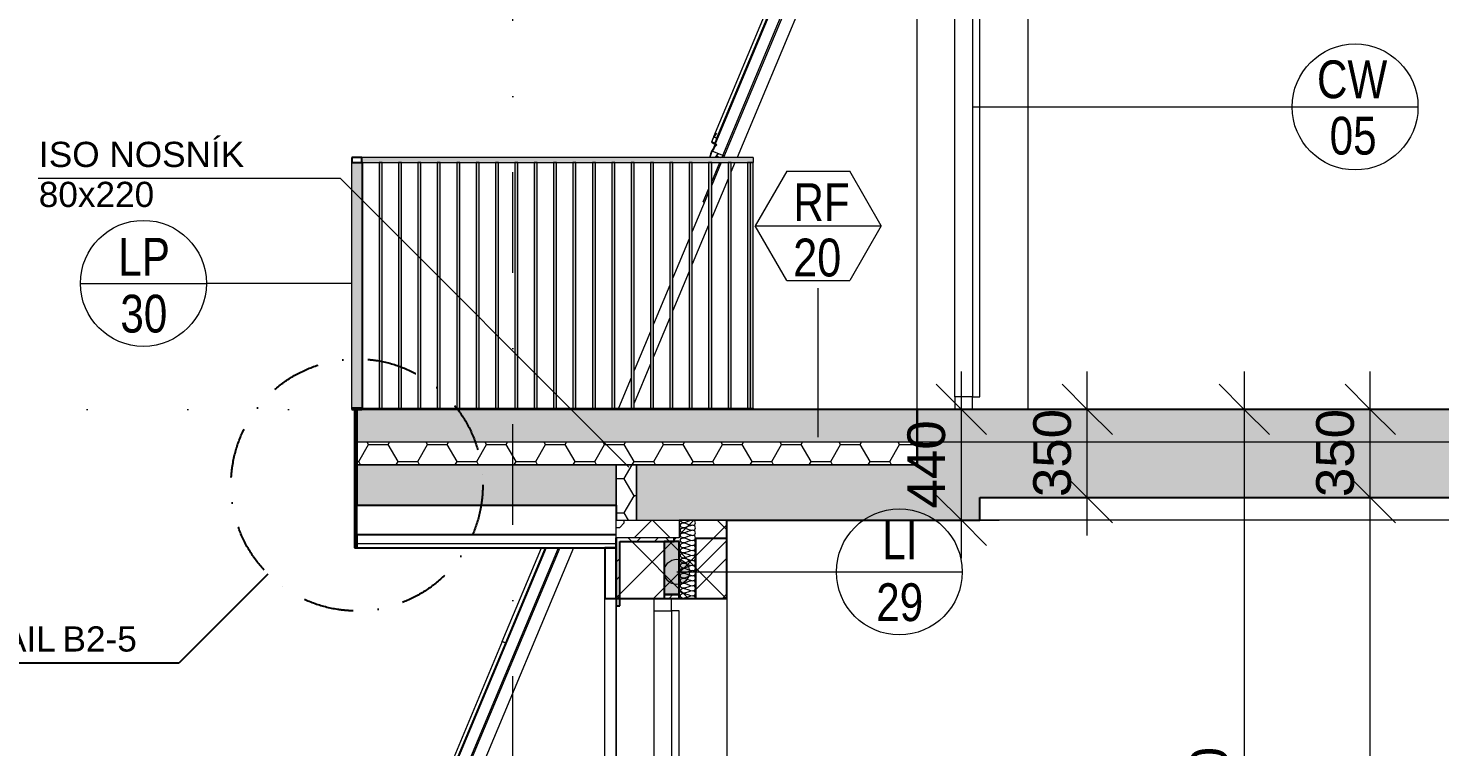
# Model space of a CAD drawing. Header units: millimetres. Extents: x -7743 to 191930, y -8645 to 72638.
# Drawn here: x 40122 to 45729, y 6011 to 8862 of the extents above; entities that cross this region are included whole.
import ezdxf

# ---------------------------------------------------------------- set-up
doc = ezdxf.new("R2010")
doc.units = ezdxf.units.MM
for name, pattern in [('HA_Dash_3mm-S1mm', [300, 200, -100]), ('HA_DashDot_10mm-S3mm', [1000, 400, -300, 0, -300]), ('HA_DashDot_4mm-S1mm', [400, 200, -100, 0, -100]), ('HA_Dot-S4mm', [400, 0, -400])]:
    doc.linetypes.add(name, pattern=pattern)
for name, color, linetype, lineweight in [('A-____-____-DIMS', 9, 'Continuous', 5), ('A-____-____-DIMS-100', 9, 'Continuous', 5), ('A-CLNG-____-MCUT', 9, 'Continuous', 25), ('A-DETL-____-OTLN', 9, 'Continuous', 25), ('A-DETL-____-THIN', 9, 'Continuous', 9), ('A-DETL-GENF-OTLN', 9, 'Continuous', 9), ('A-DOOR-____-MCUT', 9, 'Continuous', 9), ('A-DOOR-____-OTLN', 9, 'Continuous', 9), ('A-FLOR-____-IDEN', 9, 'Continuous', 9), ('A-FLOR-____-MCUT', 9, 'Continuous', 25), ('A-FLOR-____-OTLN', 9, 'Continuous', 9), ('A-FLOR-____-OVHD', 9, 'HA_DashDot_4mm-S1mm', 25), ('A-FLOR-____-PATT', 9, 'Continuous', 25), ('A-FLOR-HRAL-IDEN', 9, 'Continuous', 9), ('A-FLOR-HRAL-MCUT', 9, 'Continuous', 25), ('A-FLOR-HRAL-OTLN', 9, 'Continuous', 9), ('A-FLOR-LEVL-OTLN', 9, 'Continuous', 9), ('A-GENM-____-IDEN', 9, 'Continuous', 9), ('A-GENM-____-MCUT', 9, 'Continuous', 9), ('A-GENM-____-OTLN', 9, 'Continuous', 9), ('A-GLAZ-____-OTLN', 9, 'Continuous', 5), ('A-GLAZ-CWMG-MCUT', 9, 'Continuous', 5), ('A-GLAZ-CWMG-OTLN', 9, 'Continuous', 5), ('A-ROOF-____-OTLN', 9, 'Continuous', 9), ('A-WALL-____-IDEN', 9, 'Continuous', 9), ('A-WALL-____-MCUT', 9, 'Continuous', 25), ('A-WALL-____-OTLN', 9, 'Continuous', 9), ('A-WALL-____-PATT', 9, 'Continuous', 25), ('G-____-____-TEXT', 9, 'Continuous', 5), ('I-WALL-____-OTLN', 9, 'Continuous', 9), ('S-GRID-____-OTLN', 9, 'Continuous', 5)]:
    doc.layers.add(name, color=color, linetype=linetype, lineweight=lineweight)
doc.styles.add('Arial', font='arial.ttf', dxfattribs={"height": 150})
doc.styles.add('Arial Narrow', font='ARIALN.TTF', dxfattribs={"height": 150})
doc.styles.add('Arial_2', font='arial.ttf', dxfattribs={"height": 100})
doc.styles.add('Arial_3', font='arial.ttf', dxfattribs={"width": 0.8, "height": 150})
doc.dimstyles.new('Inner_Dimensions', dxfattribs={"dimscale": 304.8, "dimtxt": 153.03891, "dimasz": 0.656168, "dimexe": 0.492126, "dimexo": 0.0625, "dimgap": 0.065617, "dimtad": 1, "dimdec": 0, "dimzin": 0, "dimdsep": 46, "dimtxsty": 'Arial', "dimblk1": 'OBLIQUE', "dimblk2": 'OBLIQUE', "dimsah": 1, "dimcen": 0.09, "dimdle": 0.492126, "dimazin": 0, "dimtfac": 1, "dimtdec": 4, "dimtix": 1, "dimtmove": 0, "dimatfit": 3, "dimfxl": 0.492126, "dimfxlon": 1, "dimtvp": 1, "dimtolj": 1, "dimtzin": 0, "dimlwd": 9, "dimlwe": 9, "dimarcsym": 2})
pattern_1 = [(0, (809.754, 1865.4), (117.188, 67.658), [78.125, -156.25]), (120, (809.754, 1865.4), (-117.18755, 67.6588), [78.125, -156.25]), (60, (809.754, 1865.4), (0.00045, 135.3168), [0, -156.25, 78.125, 0])]
pattern_2 = [(45, (809.75, 1865.4), (-70.7107, 70.7107), [])]
pattern_3 = [(45, (809.75, 1865.4), (-176.777, 176.777), []), (45, (880.47, 1865.4), (-176.777, 176.777), []), (45, (1021.89, 1865.4), (-106.066, 247.487), [100, -50, 3.353, -46.647])]

# ---------------------------------------------------------------- blocks, each defined once
blk = doc.blocks.new('Railing - 40 x12 mm-V27-ŘEZ 1-1 OBJEKT A')
at = {"layer": 'A-FLOR-HRAL-OTLN'}
blk.add_hatch(color=256, dxfattribs=at).paths.add_polyline_path([(-352, 4205), (-340, 4205), (-340, 5180), (-352, 5180), (-352, 4325.2)])
at = {"layer": 'A-FLOR-HRAL-OTLN', "color": 250}
for p, q in [((-340, 5180), (-352, 5180)), ((-352, 5180), (-352, 4205)), ((-340, 4205), (-340, 5180)), ((-352, 4205), (-340, 4205))]:
    blk.add_line(p, q, dxfattribs=at)
blk = doc.blocks.new('Railing - 40 x12 mm-V29-ŘEZ 1-1 OBJEKT A')
at = {"layer": 'A-FLOR-HRAL-OTLN'}
blk.add_hatch(color=256, dxfattribs=at).paths.add_polyline_path([(-596.7, 7355), (-596.7, 8330), (-600, 8330), (-600, 7355)])
at = {"layer": 'A-FLOR-HRAL-OTLN', "color": 250}
for p, q in [((-596.7, 8330), (-600, 8330)), ((-596.7, 7355), (-596.7, 8330)), ((-600, 7355), (-596.7, 7355))]:
    blk.add_line(p, q, dxfattribs=at)
blk = doc.blocks.new('Railing - 40 x12 mm-V28-ŘEZ 1-1 OBJEKT A')
at = {"layer": 'A-FLOR-HRAL-OTLN'}
blk.add_hatch(color=256, dxfattribs=at).paths.add_polyline_path([(-1850, 4205), (-1810, 4205), (-1810, 5180), (-1850, 5180), (-1850, 4325.2)])
at = {"layer": 'A-FLOR-HRAL-OTLN', "color": 250}
for p, q in [((-1850, 4205), (-1850, 5180)), ((-1810, 5180), (-1810, 4205))]:
    blk.add_line(p, q, dxfattribs=at)
blk = doc.blocks.new('Railing - Railing-1473627-ŘEZ 1-1 OBJEKT A')
at = {"layer": 'A-FLOR-HRAL-OTLN', "lineweight": 5}
h = blk.add_hatch(dxfattribs=at)
h.set_pattern_fill('FP_24', color=256, style=0, pattern_type=2)
h.set_pattern_definition(pattern_2)
h.paths.add_polyline_path([(-600, 8330), (-600, 8350), (-640, 8350), (-640, 8330)])
at = {"layer": 'A-FLOR-HRAL-OTLN'}
for points in [[(954.5, 8330), (954.5, 8350), (-600, 8350), (-600, 8330), (860.5, 8330)], [(954.5, 7350), (954.5, 7355), (-600, 7355), (-600, 7350), (723.7, 7350)]]:
    blk.add_hatch(color=256, dxfattribs=at).paths.add_polyline_path(points)
at = {"layer": 'A-FLOR-HRAL-OTLN', "lineweight": 5}
h = blk.add_hatch(dxfattribs=at)
h.set_pattern_fill('FP_24', color=256, style=0, pattern_type=2)
h.set_pattern_definition(pattern_2)
h.paths.add_polyline_path([(-600, 7350), (-600, 7355), (-640, 7355), (-640, 7350)])
at = {"layer": 'A-FLOR-HRAL-MCUT', "color": 10}
for p, q in [((-600, 8350), (-640, 8350)), ((-640, 8350), (-640, 8330)), ((-640, 8330), (-600, 8330)), ((-600, 8330), (-600, 8350)), ((-600, 7355), (-640, 7355)), ((-640, 7355), (-640, 7350)), ((-640, 7350), (-600, 7350)), ((-600, 7350), (-600, 7355))]:
    blk.add_line(p, q, dxfattribs=at)
at = {"layer": 'A-FLOR-HRAL-OTLN', "color": 250}
for p, q in [((954.5, 8350), (-600, 8350)), ((-600, 8330), (954.5, 8330)), ((954.5, 8350), (954.5, 8330)), ((-600, 7355), (954.5, 7355)), ((954.5, 7355), (954.5, 7350))]:
    blk.add_line(p, q, dxfattribs=at)
for name, p in [('Railing - 40 x12 mm-V28-ŘEZ 1-1 OBJEKT A', (1210, 3150)), ('Railing - 40 x12 mm-V29-ŘEZ 1-1 OBJEKT A', (0, 0)), ('Railing - 40 x12 mm-V27-ŘEZ 1-1 OBJEKT A', (-179.7, 3150)), ('Railing - 40 x12 mm-V27-ŘEZ 1-1 OBJEKT A', (-102.7, 3150)), ('Railing - 40 x12 mm-V27-ŘEZ 1-1 OBJEKT A', (-25.7, 3150)), ('Railing - 40 x12 mm-V27-ŘEZ 1-1 OBJEKT A', (51.3, 3150)), ('Railing - 40 x12 mm-V27-ŘEZ 1-1 OBJEKT A', (128.3, 3150)), ('Railing - 40 x12 mm-V27-ŘEZ 1-1 OBJEKT A', (205.3, 3150)), ('Railing - 40 x12 mm-V27-ŘEZ 1-1 OBJEKT A', (282.3, 3150)), ('Railing - 40 x12 mm-V27-ŘEZ 1-1 OBJEKT A', (359.3, 3150)), ('Railing - 40 x12 mm-V27-ŘEZ 1-1 OBJEKT A', (436.3, 3150)), ('Railing - 40 x12 mm-V27-ŘEZ 1-1 OBJEKT A', (513.3, 3150)), ('Railing - 40 x12 mm-V27-ŘEZ 1-1 OBJEKT A', (590.3, 3150)), ('Railing - 40 x12 mm-V27-ŘEZ 1-1 OBJEKT A', (667.3, 3150)), ('Railing - 40 x12 mm-V27-ŘEZ 1-1 OBJEKT A', (744.3, 3150)), ('Railing - 40 x12 mm-V27-ŘEZ 1-1 OBJEKT A', (821.3, 3150)), ('Railing - 40 x12 mm-V27-ŘEZ 1-1 OBJEKT A', (898.3, 3150)), ('Railing - 40 x12 mm-V27-ŘEZ 1-1 OBJEKT A', (975.3, 3150)), ('Railing - 40 x12 mm-V27-ŘEZ 1-1 OBJEKT A', (1052.3, 3150)), ('Railing - 40 x12 mm-V27-ŘEZ 1-1 OBJEKT A', (1129.3, 3150)), ('Railing - 40 x12 mm-V27-ŘEZ 1-1 OBJEKT A', (1206.3, 3150)), ('Railing - 40 x12 mm-V27-ŘEZ 1-1 OBJEKT A', (1283.3, 3150)), ('Railing - 40 x12 mm-V27-ŘEZ 1-1 OBJEKT A', (1294.5, 3150))]:
    blk.add_blockref(name, p)
blk = doc.blocks.new('Top Rail Type - Top Rail_Internal_-1473658-ŘEZ 1-1 OBJEKT A')
at = {"layer": 'A-FLOR-HRAL-OTLN'}
blk.add_hatch(color=256, dxfattribs=at).paths.add_polyline_path([(954.5, 8330), (954.5, 8350), (-600, 8350), (-600, 8330), (860.5, 8330)])
at = {"layer": 'A-FLOR-HRAL-OTLN', "color": 250}
for p, q in [((-600, 8350), (-640, 8350)), ((-640, 8350), (-640, 8330)), ((-640, 8330), (-600, 8330)), ((-600, 8330), (-600, 8350)), ((954.5, 8350), (-600, 8350)), ((-600, 8330), (954.5, 8330)), ((954.5, 8350), (954.5, 8330))]:
    blk.add_line(p, q, dxfattribs=at)
blk = doc.blocks.new('ABMV_CW_Single_Swing_Generic - Ex_Glass_SKLOPNE-1774745-ŘEZ 1-1 OBJEKT A')
at = {"layer": 'A-DOOR-____-MCUT', "color": 250}
for p, q in [((1855, 9700), (1825, 9700)), ((1825, 9700), (1825, 7400)), ((1855, 7400), (1855, 9700)), ((1825, 7400), (1855, 7400))]:
    blk.add_line(p, q, dxfattribs=at)
blk = doc.blocks.new('Obdélníková příčel - 50x70mm EXT-1774743-ŘEZ 1-1 OBJEKT A')
at = {"layer": 'A-GLAZ-CWMG-MCUT', "color": 50}
for p, q in [((1755, 7400), (1755, 7350)), ((1825, 7400), (1755, 7400)), ((1755, 7350), (1825, 7350)), ((1825, 7350), (1825, 7400))]:
    blk.add_line(p, q, dxfattribs=at)
blk = doc.blocks.new('Obdélníková příčel - 50x70mm EXT-1499737-ŘEZ 1-1 OBJEKT A')
at = {"layer": 'A-GLAZ-CWMG-OTLN', "color": 50}
blk.add_line((1755, 7400), (1755, 9700), dxfattribs=at)
blk = doc.blocks.new('Obdélníková příčel - 50x70mm EXT-1499822-ŘEZ 1-1 OBJEKT A')
at = {"layer": 'A-GLAZ-CWMG-MCUT', "color": 50}
for p, q in [((630, 6600), (560, 6600)), ((560, 6600), (560, 6550)), ((630, 6550), (630, 6600)), ((560, 6550), (630, 6550))]:
    blk.add_line(p, q, dxfattribs=at)
blk = doc.blocks.new('Obdélníková příčel - 50x70mm EXT-1499828-ŘEZ 1-1 OBJEKT A')
at = {"layer": 'A-GLAZ-CWMG-OTLN', "color": 50}
blk.add_line((560, 6550), (560, 4250), dxfattribs=at)
blk = doc.blocks.new('ABMV_CW_Single_Swing_Generic - Ex_Glass_SKLOPNE-1550612-ŘEZ 1-1 OBJEKT A')
at = {"layer": 'A-DOOR-____-MCUT', "color": 250}
for p, q in [((660, 6550), (630, 6550)), ((630, 6550), (630, 4250)), ((660, 4250), (660, 6550)), ((630, 4250), (660, 4250))]:
    blk.add_line(p, q, dxfattribs=at)
blk = doc.blocks.new('Roof-Windows_VELUX_GLL_1061 - PK08-1836828-ŘEZ 1-1 OBJEKT A')
at = {"layer": 'A-GLAZ-____-OTLN', "color": 50}
for p, q in [((833.3, 8357.3), (1412.4, 9738.9)), ((1417, 9737), (1412.4, 9738.9)), ((1254.4, 9583.4), (1293.3, 9676.3)), ((1316.7, 9666.5), (1293.3, 9676.3)), ((1307.3, 9608.8), (1334.7, 9674.2)), ((1322.2, 9679.5), (1316.7, 9666.5)), ((1334.7, 9674.2), (1322.2, 9679.5)), ((1373.7, 9646.7), (1330.7, 9664.7)), ((1307, 9604.4), (791.7, 8374.8)), ((1273.9, 9575.2), (1280.7, 9591.4)), ((1280.7, 9591.4), (1288.7, 9588.1)), ((1288.7, 9588.1), (1298.9, 9612.3)), ((1297.3, 9608.5), (1306, 9604.8)), ((1298.9, 9612.3), (1307.3, 9608.8)), ((1306, 9604.8), (1307, 9604.4)), ((1045, 9024.5), (1281.2, 9588)), ((1293.6, 9582.8), (1057.5, 9019.3)), ((1296.3, 9581.6), (1060.2, 9018.2)), ((1273.9, 9575.2), (1254.4, 9583.4)), ((1281.2, 9588), (1293.6, 9582.8)), ((1293.6, 9582.8), (1296.3, 9581.6)), ((1045, 9024.5), (796.3, 8431.1)), ((1057.5, 9019.3), (808.8, 8425.9)), ((1060.2, 9018.2), (811.5, 8424.7)), ((1045, 9024.5), (1057.5, 9019.3)), ((1057.5, 9019.3), (1045, 9024.5)), ((1057.5, 9019.3), (1060.2, 9018.2)), ((1060.2, 9018.2), (1057.5, 9019.3)), ((795.8, 8427.2), (788.9, 8410.9)), ((788.9, 8410.9), (806.1, 8399.8)), ((790.2, 8411.3), (796.7, 8426.8)), ((809.2, 8399.1), (790.2, 8411.3)), ((808.8, 8425.9), (796.3, 8431.1)), ((808.8, 8446), (800.1, 8434.6)), ((800.9, 8434), (807.3, 8442.3)), ((812.3, 8424.1), (801.5, 8428.6)), ((808.9, 8424.1), (802.1, 8407.7)), ((807.3, 8442.3), (808.8, 8446)), ((811.5, 8424.7), (808.8, 8425.9)), ((811.8, 8422.9), (808.9, 8424.1)), ((833.3, 8357.3), (791.7, 8374.8)), ((802.1, 8407.7), (804.7, 8406)), ((804.9, 8350), (815, 8365)), ((815.2, 8365), (806.3, 8351.8)), ((808, 8350.6), (810.8, 8354.9)), ((810.8, 8354.9), (822.4, 8350)), ((830.3, 8350), (833.3, 8357.3)), ((833.3, 8357.3), (838, 8355.4)), ((838, 8355.4), (833.3, 8357.3)), ((788, 8350), (782.7, 8352.2)), ((789.3, 8252.2), (821.9, 8330)), ((756, 8172.9), (777.3, 8223.5)), ((756, 8172.9), (760.6, 8171))]:
    blk.add_line(p, q, dxfattribs=at)
for centre, radius, start, end in [((829.2, 8412.5), 36.5, 142.827, 156.2686), ((829.2, 8412.5), 35.5, 142.827, 156.2547), ((880, 8331.4), 100.7, 137.1957, 169.329), ((878.9, 8328.7), 99, 155.1779, 166.2731), ((878.9, 8328.7), 99, 144.1141, 155.1779), ((879.1, 8328.5), 99.3, 134.754, 144.0955), ((809.4, 8349.7), 3.7, 146.1578, 175.0446), ((809.4, 8349.7), 1.7, 146.1578, 175.0446)]:
    blk.add_arc(centre, radius, start, end, dxfattribs=at)
blk = doc.blocks.new('Roof-Windows_VELUX_GLL_1061 - PK06-1841920-ŘEZ 1-1 OBJEKT A')
at = {"layer": 'A-GLAZ-____-OTLN', "color": 50}
for p, q in [((131.7, 6800), (-253.5, 5881)), ((-211.8, 5863.5), (180.7, 6800)), ((-42.6, 6429.3), (112.7, 6800)), ((127.4, 6800), (-30.2, 6424)), ((130.5, 6800), (-27.5, 6422.9)), ((-42.6, 6429.3), (-248.8, 5937.3)), ((-30.2, 6424), (-236.4, 5932)), ((-27.5, 6422.9), (-233.7, 5930.9)), ((-42.6, 6429.3), (-30.2, 6424)), ((-30.2, 6424), (-42.6, 6429.3)), ((-30.2, 6424), (-27.5, 6422.9)), ((-27.5, 6422.9), (-30.2, 6424)), ((-236.3, 5952.2), (-245, 5940.8)), ((-244.2, 5940.1), (-237.9, 5948.5)), ((-237.9, 5948.5), (-236.3, 5952.2)), ((-249.4, 5933.4), (-256.2, 5917.1)), ((-256.2, 5917.1), (-239.1, 5906)), ((-255, 5917.4), (-248.4, 5933)), ((-236, 5905.2), (-255, 5917.4)), ((-236.4, 5932), (-248.8, 5937.3)), ((-233.4, 5930.5), (-243.7, 5934.8)), ((-236.2, 5930.2), (-243.1, 5913.9)), ((-243.1, 5913.9), (-240.4, 5912.2)), ((-233.7, 5930.9), (-236.4, 5932)), ((-233.4, 5929.1), (-236.2, 5930.2)), ((-289.1, 5679.1), (-211.8, 5863.5)), ((-221.2, 5841.1), (-262.5, 5858.4)), ((-259.3, 5851.3), (-258, 5854.4)), ((-258, 5854.4), (-222, 5839.3)), ((-211.8, 5863.5), (-253.5, 5881)), ((-244, 5850.7), (-230.1, 5871.2)), ((-230, 5871.1), (-238.8, 5857.9)), ((-237.2, 5852.5), (-226, 5847.8)), ((-237.1, 5856.8), (-234.3, 5861)), ((-224.9, 5849.5), (-236.4, 5854.3)), ((-234.3, 5861), (-216.1, 5853.4)), ((-225.2, 5847.5), (-219.5, 5845.1)), ((-218.8, 5846.9), (-224.3, 5849.2)), ((-211.8, 5863.5), (-207.2, 5861.6)), ((-207.2, 5861.6), (-211.8, 5863.5)), ((-289.1, 5679.1), (-284.5, 5677.1))]:
    blk.add_line(p, q, dxfattribs=at)
for centre, radius, start, end in [((-165.2, 5837.6), 100.7, 137.1957, 171.3271), ((-166.3, 5834.9), 99, 144.1141, 155.1779), ((-215.9, 5918.7), 36.5, 142.827, 156.2686), ((-215.9, 5918.7), 35.5, 142.827, 156.2547), ((-166, 5834.7), 99.3, 134.754, 144.0955), ((-261.9, 5852.4), 2.83, 171.3271, 337.2616), ((-166.3, 5834.9), 99, 155.1779, 166.2731), ((-235.7, 5855.9), 3.7, 146.1578, 247.2616), ((-235.7, 5855.9), 1.7, 146.1578, 247.2616)]:
    blk.add_arc(centre, radius, start, end, dxfattribs=at)
blk = doc.blocks.new('TB_Porotherm KPVarioUNI_3000mm - TB_Porotherm KPVarioUNI_3000mm-2008209-ŘEZ 1-1 OBJEKT A')
at = {"layer": 'A-GENM-____-MCUT', "lineweight": 5}
h = blk.add_hatch(dxfattribs=at)
h.set_pattern_fill('FP_25', color=256, style=0, pattern_type=2)
h.set_pattern_definition(pattern_3)
h.paths.add_polyline_path([(725, 6600), (850, 6600), (850, 6838), (725, 6838), (725, 6825.3)])
h = blk.add_hatch(dxfattribs=at)
h.set_pattern_fill('FP_25', color=256, style=0, pattern_type=2)
h.set_pattern_definition(pattern_3)
h.paths.add_polyline_path([(600, 6600), (660, 6600), (660, 6615), (600, 6615)])
at = {"layer": 'A-GENM-____-OTLN', "lineweight": 5}
h = blk.add_hatch(dxfattribs=at)
h.set_pattern_fill('FP_25', color=256, style=0, pattern_type=2)
h.set_pattern_definition(pattern_3)
h.paths.add_polyline_path([(425, 6570), (425, 6825), (640, 6825.3), (640, 6840), (410, 6840), (410, 6570)])
at = {"layer": 'A-GENM-____-OTLN', "linetype": 'HA_Dash_3mm-S1mm'}
blk.add_hatch(color=256, dxfattribs=at).paths.add_polyline_path([(660, 6615), (660, 6825), (600, 6825), (600, 6615)])
at = {"layer": 'A-GENM-____-MCUT', "color": 10, "lineweight": 25}
for p, q in [((410, 6840), (410, 6570)), ((425, 6570), (425, 6825)), ((425, 6825), (640, 6825)), ((660, 6825), (600, 6825)), ((600, 6825), (600, 6615)), ((640, 6825), (640, 6840)), ((660, 6615), (660, 6825)), ((850, 6838), (725, 6838)), ((725, 6838), (725, 6600)), ((850, 6600), (850, 6838)), ((410, 6570), (425, 6570)), ((600, 6615), (660, 6615)), ((660, 6615), (600, 6615)), ((600, 6615), (600, 6600)), ((600, 6600), (660, 6600)), ((660, 6600), (660, 6615)), ((725, 6600), (850, 6600))]:
    blk.add_line(p, q, dxfattribs=at)
blk = doc.blocks.new('185-01_OBJEKT A_Central_rvt-2-ŘEZ 1-1 OBJEKT A')
at = {"layer": 'A-FLOR-____-PATT', "lineweight": 5}
blk.add_hatch(color=7, dxfattribs=at).paths.add_polyline_path([(997.2, 7220), (1605, 7220), (1605, 7350), (-620, 7350), (-620, 7220), (723.7, 7220)])
h = blk.add_hatch(color=7, dxfattribs=at)
h.paths.add_polyline_path([(6575, 7220), (6575, 7350), (4840, 7350), (4840, 7220), (6466.8, 7220)])
h.paths.add_polyline_path([(2091.1, 7220), (4725, 7220), (4725, 7350), (1605, 7350), (1605, 7220)])
h.paths.add_polyline_path([(11620.1, 7220), (11620.1, 7350), (8725, 7350), (8725, 7220), (11389.4, 7220)])
h.paths.add_polyline_path([(8610, 7220), (8610, 7350), (6975, 7350), (6975, 7220), (7560.7, 7220)])
h = blk.add_hatch(dxfattribs=at)
h.set_pattern_fill('FP_22', color=50, style=0, pattern_type=2)
h.set_pattern_definition(pattern_1)
h.paths.add_polyline_path([(997.2, 7130), (1605, 7130), (1605, 7220), (-620, 7220), (-620, 7130), (723.7, 7130)])
at = {"layer": 'A-FLOR-____-PATT', "lineweight": 9}
for points in [[(1855, 7000), (11910, 7000), (11910, 7220), (1605, 7220), (1605, 7130), (1855, 7130)], [(176.8, 6970), (410, 6970), (410, 7130), (-620, 7130), (-620, 6970), (-96.7, 6970)], [(723.7, 6910), (1855, 6910), (1855, 7130), (490, 7130), (490, 6910), (660, 6910)]]:
    blk.add_hatch(color=254, dxfattribs=at).paths.add_polyline_path(points)
at = {"layer": 'A-FLOR-____-PATT', "lineweight": 5}
h = blk.add_hatch(dxfattribs=at)
h.set_pattern_fill('FP_22', color=50, style=0, pattern_type=2)
h.set_pattern_definition(pattern_1)
h.paths.add_polyline_path([(410, 6910), (490, 6910), (490, 7130), (410, 7130), (410, 6970)])
at = {"layer": 'A-WALL-____-PATT', "lineweight": 5}
h = blk.add_hatch(dxfattribs=at)
h.set_pattern_fill('FP_23', color=50, style=0, pattern_type=2)
h.set_pattern_definition([(45, (809.75, 1865.4), (-251.447, 251.447), []), (45, (809.75, 2246.4), (-251.447, 251.447), [])])
h.paths.add_polyline_path([(-630, 6800), (-620, 6800), (-620, 7350), (-630, 7350), (-630, 6825.3)])
h = blk.add_hatch(dxfattribs=at)
h.set_pattern_fill('FP_20', color=50, style=0, pattern_type=2)
h.set_pattern_definition([(45, (809.75, 1865.4), (-212.132, 212.132), []), (45, (959.75, 1865.4), (-212.132, 212.132), []), (315, (809.75, 1865.4), (212.132, 212.132), []), (315, (959.75, 1865.4), (212.132, 212.132), [])])
h.paths.add_polyline_path([(410, 6600), (850, 6600), (850, 6910), (660, 6910), (660, 6840), (410, 6840), (410, 6669)])
at = {"layer": 'A-CLNG-____-MCUT', "color": 10}
for p, q in [((410, 6852), (-620, 6852)), ((-620, 6852), (-620, 6800)), ((-620, 6800), (410, 6800)), ((410, 6800), (410, 6840))]:
    blk.add_line(p, q, dxfattribs=at)
at = {"layer": 'A-CLNG-____-MCUT', "color": 250, "lineweight": 9}
blk.add_line((410, 6816), (-620, 6816), dxfattribs=at)
at = {"layer": 'A-FLOR-____-MCUT', "color": 10}
for p, q in [((1605, 7350), (-620, 7350)), ((-620, 7350), (-620, 7130)), ((4125, 7350), (1605, 7350)), ((1605, 7350), (1605, 7130)), ((1605, 7130), (1605, 7350)), ((-620, 7130), (-620, 6970)), ((-620, 6970), (410, 6970)), ((410, 6970), (410, 6910)), ((1855, 7000), (8475, 7000)), ((1855, 6910), (1855, 7000)), ((850, 6910), (1855, 6910))]:
    blk.add_line(p, q, dxfattribs=at)
at = {"layer": 'A-FLOR-____-MCUT', "color": 250, "lineweight": 9}
for p, q in [((1605, 7220), (-620, 7220)), ((4725, 7220), (1605, 7220)), ((-620, 7130), (410, 7130)), ((410, 7130), (-620, 7130)), ((1605, 7130), (490, 7130)), ((490, 7130), (1605, 7130)), ((660, 6910), (850, 6910))]:
    blk.add_line(p, q, dxfattribs=at)
at = {"layer": 'A-FLOR-____-OTLN', "color": 250}
for p, q in [((410, 7130), (490, 7130)), ((410, 6970), (410, 7130)), ((490, 7130), (410, 7130)), ((410, 7130), (410, 6970)), ((490, 7130), (490, 6910)), ((490, 6910), (490, 7130))]:
    blk.add_line(p, q, dxfattribs=at)
at = {"layer": 'A-ROOF-____-OTLN', "color": 250}
for p, q in [((1554, 10064.1), (835.7, 8350)), ((827.3, 8330), (789.3, 8239.2)), ((777.3, 8210.6), (712.3, 8055.5)), ((700.3, 8026.9), (635.3, 7871.8)), ((623.3, 7843.1), (558.3, 7688)), ((546.3, 7659.4), (481.3, 7504.3)), ((469.3, 7475.7), (418.7, 7355)), ((186.1, 6800), (-352.5, 5514.9))]:
    blk.add_line(p, q, dxfattribs=at)
at = {"layer": 'A-WALL-____-MCUT', "color": 10}
for p, q in [((-630, 7350), (-630, 6800)), ((-620, 7350), (-630, 7350)), ((-620, 6800), (-620, 7350)), ((850, 6600), (850, 6910)), ((-630, 6800), (-620, 6800)), ((365, 6800), (365, 6600)), ((410, 6800), (365, 6800)), ((410, 6840), (410, 6600)), ((410, 6600), (410, 6800)), ((365, 6600), (410, 6600)), ((410, 6600), (850, 6600))]:
    blk.add_line(p, q, dxfattribs=at)
at = {"layer": 'A-WALL-____-MCUT', "color": 250, "lineweight": 9}
blk.add_line((850, 6910), (660, 6910), dxfattribs=at)
at = {"layer": 'A-WALL-____-OTLN', "color": 250}
for p, q in [((1560, 9948.9), (889.9, 8350)), ((2045, 9750), (2045, 7350)), ((1605, 7350), (1605, 8898.5)), ((881.5, 8330), (866.3, 8293.6)), ((854.3, 8265), (789.3, 8109.9)), ((777.3, 8081.2), (712.3, 7926.1)), ((700.3, 7897.5), (635.3, 7742.4)), ((623.3, 7713.8), (558.3, 7558.7)), ((546.3, 7530.1), (481.3, 7375)), ((240.3, 6800), (-340, 5415.4)), ((365, 4200), (365, 6600)), ((410, 4200), (410, 6570)), ((410, 6570), (410, 4200)), ((850, 6600), (850, 4200))]:
    blk.add_line(p, q, dxfattribs=at)
at = {"layer": 'I-WALL-____-OTLN', "color": 250}
blk.add_line((6040, 6910), (1855, 6910), dxfattribs=at)
at = {"layer": 'A-DOOR-____-OTLN', "color": 250, "lineweight": 9}
for name in ['ABMV_CW_Single_Swing_Generic - Ex_Glass_SKLOPNE-1774745-ŘEZ 1-1 OBJEKT A', 'ABMV_CW_Single_Swing_Generic - Ex_Glass_SKLOPNE-1550612-ŘEZ 1-1 OBJEKT A']:
    blk.add_blockref(name, (0, 0), dxfattribs=at)
at = {"layer": 'A-FLOR-HRAL-OTLN', "color": 250, "lineweight": 9}
for name in ['Railing - Railing-1473627-ŘEZ 1-1 OBJEKT A', 'Top Rail Type - Top Rail_Internal_-1473658-ŘEZ 1-1 OBJEKT A']:
    blk.add_blockref(name, (0, 0), dxfattribs=at)
at = {"layer": 'A-GENM-____-OTLN', "color": 250, "lineweight": 9}
blk.add_blockref('TB_Porotherm KPVarioUNI_3000mm - TB_Porotherm KPVarioUNI_3000mm-2008209-ŘEZ 1-1 OBJEKT A', (0, 0), dxfattribs=at)
at = {"layer": 'A-GLAZ-____-OTLN', "color": 250, "lineweight": 9}
for name in ['Roof-Windows_VELUX_GLL_1061 - PK08-1836828-ŘEZ 1-1 OBJEKT A', 'Roof-Windows_VELUX_GLL_1061 - PK06-1841920-ŘEZ 1-1 OBJEKT A']:
    blk.add_blockref(name, (0, 0), dxfattribs=at)
at = {"layer": 'A-GLAZ-CWMG-OTLN', "color": 250, "lineweight": 9}
for name in ['Obdélníková příčel - 50x70mm EXT-1499737-ŘEZ 1-1 OBJEKT A', 'Obdélníková příčel - 50x70mm EXT-1774743-ŘEZ 1-1 OBJEKT A', 'Obdélníková příčel - 50x70mm EXT-1499822-ŘEZ 1-1 OBJEKT A', 'Obdélníková příčel - 50x70mm EXT-1499828-ŘEZ 1-1 OBJEKT A']:
    blk.add_blockref(name, (0, 0), dxfattribs=at)
blk = doc.blocks.new('DIMBLOCK80-ŘEZ 1-1 OBJEKT A')
at = {"layer": 'A-____-____-DIMS-100', "lineweight": 9}
for p, q in [((45452.6, 7000), (45352.6, 7100)), ((45302.6, 7000), (45602.6, 7000)), ((45452.6, 7000), (45302.6, 7000)), ((45452.6, 4200), (45452.6, 7000)), ((45452.6, 7000), (45552.6, 6900)), ((45452.6, 4200), (45352.6, 4300)), ((45302.6, 4200), (45602.6, 4200)), ((45452.6, 4200), (45302.6, 4200)), ((45452.6, 4200), (45552.6, 4100))]:
    blk.add_line(p, q, dxfattribs=at)
at = {"layer": 'A-____-____-DIMS-100', "color": 0, "lineweight": 9, "insert": (45237.9, 5369.3), "char_height": 150, "width": 553.765, "attachment_point": 1, "rotation": 90, "line_spacing_factor": 0.941778, "style": 'Arial'}
blk.add_mtext('2800', dxfattribs=at)
blk = doc.blocks.new('_Oblique')
at = {"color": 0, "linetype": 'ByBlock', "lineweight": -2}
blk.add_line((-0.5, -0.5), (0.5, 0.5), dxfattribs=at)
blk = doc.blocks.new('DIMBLOCK81-ŘEZ 1-1 OBJEKT A')
at = {"layer": 'A-____-____-DIMS-100', "lineweight": 9}
for p, q in [((45452.6, 7000), (45452.6, 7500)), ((45452.6, 7350), (45352.6, 7450)), ((45302.6, 7350), (45602.6, 7350)), ((45452.6, 7350), (45302.6, 7350)), ((45452.6, 7350), (45552.6, 7250)), ((45452.6, 7000), (45352.6, 7100)), ((45302.6, 7000), (45602.6, 7000)), ((45452.6, 7000), (45302.6, 7000)), ((45452.6, 7000), (45552.6, 6900))]:
    blk.add_line(p, q, dxfattribs=at)
at = {"layer": 'A-____-____-DIMS-100', "color": 0, "lineweight": 9, "insert": (45237.9, 7001.9), "char_height": 150, "width": 415.324, "attachment_point": 1, "rotation": 90, "line_spacing_factor": 0.941778, "style": 'Arial'}
blk.add_mtext('350', dxfattribs=at)
blk = doc.blocks.new('DIMBLOCK82-ŘEZ 1-1 OBJEKT A')
at = {"layer": 'A-____-____-DIMS-100', "lineweight": 9}
for p, q in [((44952.6, 7500), (44952.6, 4200)), ((44952.6, 7350), (44852.6, 7450)), ((45102.6, 7350), (44802.6, 7350)), ((44952.6, 7350), (45052.6, 7250)), ((44952.6, 7350), (45102.6, 7350)), ((44952.6, 4200), (44852.6, 4300)), ((45102.6, 4200), (44802.6, 4200)), ((44952.6, 4200), (45052.6, 4100)), ((44952.6, 4200), (45102.6, 4200))]:
    blk.add_line(p, q, dxfattribs=at)
at = {"layer": 'A-____-____-DIMS-100', "color": 0, "lineweight": 9, "insert": (44737.9, 5544.3), "char_height": 150, "width": 553.765, "attachment_point": 1, "rotation": 90, "line_spacing_factor": 0.941778, "style": 'Arial'}
blk.add_mtext('3150', dxfattribs=at)
blk = doc.blocks.new('DIMBLOCK109-ŘEZ 1-1 OBJEKT A')
at = {"layer": 'A-____-____-DIMS-100', "lineweight": 9}
for p, q in [((43828.8, 6760), (43828.8, 7500)), ((43828.8, 7350), (43728.8, 7450)), ((43678.8, 7350), (43978.8, 7350)), ((43828.8, 7350), (43678.8, 7350)), ((43828.8, 7350), (43928.8, 7250)), ((43828.8, 6910), (43728.8, 7010)), ((43678.8, 6910), (43978.8, 6910)), ((43828.8, 6910), (43678.8, 6910)), ((43828.8, 6910), (43928.8, 6810))]:
    blk.add_line(p, q, dxfattribs=at)
at = {"layer": 'A-____-____-DIMS-100', "color": 0, "lineweight": 9, "insert": (43614, 6956.9), "char_height": 150, "width": 415.324, "attachment_point": 1, "rotation": 90, "line_spacing_factor": 0.941778, "style": 'Arial'}
blk.add_mtext('440', dxfattribs=at)
blk = doc.blocks.new('DIMBLOCK110-ŘEZ 1-1 OBJEKT A')
at = {"layer": 'A-____-____-DIMS-100', "lineweight": 9}
for p, q in [((44328.8, 6850), (44328.8, 7500)), ((44328.8, 7350), (44228.8, 7450)), ((44178.8, 7350), (44478.8, 7350)), ((44328.8, 7350), (44178.8, 7350)), ((44328.8, 7350), (44428.8, 7250)), ((44328.8, 7000), (44228.8, 7100)), ((44178.8, 7000), (44478.8, 7000)), ((44328.8, 7000), (44178.8, 7000)), ((44328.8, 7000), (44428.8, 6900))]:
    blk.add_line(p, q, dxfattribs=at)
at = {"layer": 'A-____-____-DIMS-100', "color": 0, "lineweight": 9, "insert": (44114, 7001.9), "char_height": 150, "width": 415.324, "attachment_point": 1, "rotation": 90, "line_spacing_factor": 0.941778, "style": 'Arial'}
blk.add_mtext('350', dxfattribs=at)
blk = doc.blocks.new('N_Floor Tag - Standard-1821837-ŘEZ 1-1 OBJEKT A')
at = {"layer": 'A-FLOR-____-IDEN'}
for p, q in [((1087.5, 8294.7), (962.5, 8078.2)), ((1087.5, 8294.7), (1337.5, 8294.7)), ((1462.5, 8078.2), (1337.5, 8294.7)), ((1087.5, 7861.7), (962.5, 8078.2)), ((962.5, 8078.2), (1462.5, 8078.2)), ((1462.5, 8078.2), (1337.5, 7861.7)), ((1087.5, 7861.7), (1337.5, 7861.7))]:
    blk.add_line(p, q, dxfattribs=at)
at = {"layer": 'A-FLOR-____-IDEN', "lineweight": 5, "insert": (1114, 8247.2), "char_height": 150, "width": 275.78, "attachment_point": 1, "style": 'Arial_3'}
blk.add_mtext('RF', dxfattribs=at)
blk = doc.blocks.new('HA_TAG_GM_Products - Generic-588599-ŘEZ 1-1 OBJEKT A')
at = {"layer": 'A-GENM-____-IDEN'}
blk.add_line((550.3, 10116.6), (1050.3, 10116.6), dxfattribs=at)
blk.add_circle((800.3, 10116.6), 250, dxfattribs=at)
blk = doc.blocks.new('HA_TAG_GM_Railings - Generic-2229991-ŘEZ 1-1 OBJEKT A')
at = {"layer": 'A-FLOR-HRAL-IDEN'}
blk.add_line((-1718, 7850), (-1218, 7850), dxfattribs=at)
blk.add_circle((-1468, 7850), 250, dxfattribs=at)
blk = doc.blocks.new('HA_TAG_cWA - Default-922888-ŘEZ 1-1 OBJEKT A')
at = {"layer": 'A-WALL-____-IDEN'}
blk.add_line((657.7, 1600), (1157.7, 1600), dxfattribs=at)
blk.add_circle((907.7, 1600), 250, dxfattribs=at)

msp = doc.modelspace()

# ---------------------------------------------------------------- hatches: boundary and pattern name
at = {"layer": 'A-DETL-GENF-OTLN', "lineweight": 5}
h = msp.add_hatch(dxfattribs=at)
h.set_pattern_fill('FP_34', color=50, style=0, pattern_type=2)
h.set_pattern_definition([(45, (42927.95, 1865.4), (-141.421, 141.421), []), (0, (43153.29, 1931.64), (141.421, 141.421), [25, -257.843]), (45, (43178.3, 1931.64), (-141.421, 141.421), [25, -175]), (90, (43195.97, 1949.32), (-141.421, 141.421), [25, -257.843]), (135, (43195.97, 1974.32), (-141.421, -141.421), [25, -175]), (0, (43153.29, 1992), (141.421, 141.421), [25, -257.843]), (45, (43135.61, 1974.32), (-141.421, 141.421), [25, -175]), (90, (43135.61, 1949.32), (-141.421, 141.421), [25, -257.843]), (135, (43153.3, 1931.64), (-141.421, -141.421), [25, -175]), (135, (43120.8, 1865.4), (-141.421, -141.421), [])])
h.paths.add_polyline_path([(42634.5, 6840), (42707.5, 6840), (42707.5, 6910), (42457.5, 6910), (42457.5, 6840), (42497.7, 6840)])
at = {"layer": 'A-GENM-____-IDEN'}
h = msp.add_hatch(color=256, dxfattribs=at)
edge = h.paths.add_edge_path()
edge.add_arc((42698.5, 6705), 50, 0, 360)

# ---------------------------------------------------------------- linework, layer by layer
at = {"layer": 'A-DETL-____-OTLN'}
for p, q in [((41073.9, 6696.4), (40720.4, 6342.9)), ((40720.4, 6342.9), (39720.4, 6342.9))]:
    msp.add_line(p, q, dxfattribs=at)
at = {"layer": 'A-DETL-____-OTLN', "lineweight": 9}
for points in [[(42722.5, 6900), (42717.8, 6900), (42712.5, 6905.3), (42712.5, 6910)], [(42722.5, 6880), (42717.8, 6880), (42707.2, 6890), (42717.8, 6900), (42722.5, 6900)], [(42762.5, 6910), (42748.7, 6910), (42736.2, 6900), (42722.5, 6900)], [(42722.5, 6900), (42736.2, 6900), (42748.7, 6890), (42762.5, 6890)], [(42762.5, 6890), (42767.2, 6890), (42777.8, 6900), (42767.2, 6910), (42762.5, 6910)], [(42722.5, 6860), (42717.8, 6860), (42707.2, 6870), (42717.8, 6880), (42722.5, 6880)], [(42722.5, 6840), (42717.8, 6840), (42707.2, 6850), (42717.8, 6860), (42722.5, 6860)], [(42762.5, 6890), (42748.7, 6890), (42736.2, 6880), (42722.5, 6880)], [(42722.5, 6880), (42736.2, 6880), (42748.7, 6870), (42762.5, 6870)], [(42762.5, 6870), (42748.7, 6870), (42736.2, 6860), (42722.5, 6860)], [(42722.5, 6860), (42736.2, 6860), (42748.7, 6850), (42762.5, 6850)], [(42762.5, 6850), (42748.7, 6850), (42736.2, 6840), (42722.5, 6840)], [(42762.5, 6870), (42767.2, 6870), (42777.8, 6880), (42767.2, 6890), (42762.5, 6890)], [(42762.5, 6850), (42767.2, 6850), (42777.8, 6860), (42767.2, 6870), (42762.5, 6870)], [(42762.5, 6830), (42767.2, 6830), (42777.8, 6840), (42767.2, 6850), (42762.5, 6850)], [(42722.5, 6820), (42717.8, 6820), (42707.2, 6830), (42717.8, 6840), (42722.5, 6840)], [(42722.5, 6800), (42717.8, 6800), (42707.2, 6810), (42717.8, 6820), (42722.5, 6820)], [(42722.5, 6780), (42717.8, 6780), (42707.2, 6790), (42717.8, 6800), (42722.5, 6800)], [(42722.5, 6840), (42736.2, 6840), (42748.7, 6830), (42762.5, 6830)], [(42762.5, 6830), (42748.7, 6830), (42736.2, 6820), (42722.5, 6820)], [(42722.5, 6820), (42736.2, 6820), (42748.7, 6810), (42762.5, 6810)], [(42762.5, 6810), (42748.7, 6810), (42736.2, 6800), (42722.5, 6800)], [(42722.5, 6800), (42736.2, 6800), (42748.7, 6790), (42762.5, 6790)], [(42762.5, 6790), (42748.7, 6790), (42736.2, 6780), (42722.5, 6780)], [(42762.5, 6810), (42767.2, 6810), (42777.8, 6820), (42767.2, 6830), (42762.5, 6830)], [(42762.5, 6790), (42767.2, 6790), (42777.8, 6800), (42767.2, 6810), (42762.5, 6810)], [(42762.5, 6770), (42767.2, 6770), (42777.8, 6780), (42767.2, 6790), (42762.5, 6790)], [(42722.5, 6760), (42717.8, 6760), (42707.2, 6770), (42717.8, 6780), (42722.5, 6780)], [(42722.5, 6740), (42717.8, 6740), (42707.2, 6750), (42717.8, 6760), (42722.5, 6760)], [(42722.5, 6720), (42717.8, 6720), (42707.2, 6730), (42717.8, 6740), (42722.5, 6740)], [(42722.5, 6780), (42736.2, 6780), (42748.7, 6770), (42762.5, 6770)], [(42762.5, 6770), (42748.7, 6770), (42736.2, 6760), (42722.5, 6760)], [(42722.5, 6760), (42736.2, 6760), (42748.7, 6750), (42762.5, 6750)], [(42762.5, 6750), (42748.7, 6750), (42736.2, 6740), (42722.5, 6740)], [(42722.5, 6740), (42736.2, 6740), (42748.7, 6730), (42762.5, 6730)], [(42762.5, 6730), (42748.7, 6730), (42736.2, 6720), (42722.5, 6720)], [(42762.5, 6750), (42767.2, 6750), (42777.8, 6760), (42767.2, 6770), (42762.5, 6770)], [(42762.5, 6730), (42767.2, 6730), (42777.8, 6740), (42767.2, 6750), (42762.5, 6750)], [(42762.5, 6710), (42767.2, 6710), (42777.8, 6720), (42767.2, 6730), (42762.5, 6730)], [(42722.5, 6700), (42717.8, 6700), (42707.2, 6710), (42717.8, 6720), (42722.5, 6720)], [(42722.5, 6680), (42717.8, 6680), (42707.2, 6690), (42717.8, 6700), (42722.5, 6700)], [(42722.5, 6660), (42717.8, 6660), (42707.2, 6670), (42717.8, 6680), (42722.5, 6680)], [(42722.5, 6720), (42736.2, 6720), (42748.7, 6710), (42762.5, 6710)], [(42762.5, 6710), (42748.7, 6710), (42736.2, 6700), (42722.5, 6700)], [(42722.5, 6700), (42736.2, 6700), (42748.7, 6690), (42762.5, 6690)], [(42762.5, 6690), (42748.7, 6690), (42736.2, 6680), (42722.5, 6680)], [(42722.5, 6680), (42736.2, 6680), (42748.7, 6670), (42762.5, 6670)], [(42762.5, 6690), (42767.2, 6690), (42777.8, 6700), (42767.2, 6710), (42762.5, 6710)], [(42762.5, 6670), (42767.2, 6670), (42777.8, 6680), (42767.2, 6690), (42762.5, 6690)], [(42722.5, 6640), (42717.8, 6640), (42707.2, 6650), (42717.8, 6660), (42722.5, 6660)], [(42722.5, 6620), (42717.8, 6620), (42707.2, 6630), (42717.8, 6640), (42722.5, 6640)], [(42722.5, 6600), (42717.8, 6600), (42707.2, 6610), (42717.8, 6620), (42722.5, 6620)], [(42762.5, 6670), (42748.7, 6670), (42736.2, 6660), (42722.5, 6660)], [(42722.5, 6660), (42736.2, 6660), (42748.7, 6650), (42762.5, 6650)], [(42762.5, 6650), (42748.7, 6650), (42736.2, 6640), (42722.5, 6640)], [(42722.5, 6640), (42736.2, 6640), (42748.7, 6630), (42762.5, 6630)], [(42762.5, 6630), (42748.7, 6630), (42736.2, 6620), (42722.5, 6620)], [(42722.5, 6620), (42736.2, 6620), (42748.7, 6610), (42762.5, 6610)], [(42762.5, 6650), (42767.2, 6650), (42777.8, 6660), (42767.2, 6670), (42762.5, 6670)], [(42762.5, 6630), (42767.2, 6630), (42777.8, 6640), (42767.2, 6650), (42762.5, 6650)], [(42762.5, 6610), (42767.2, 6610), (42777.8, 6620), (42767.2, 6630), (42762.5, 6630)], [(42762.5, 6610), (42748.7, 6610), (42736.2, 6600), (42722.5, 6600)], [(42772.5, 6600), (42772.5, 6604.7), (42767.2, 6610), (42762.5, 6610)]]:
    msp.add_open_spline(points, degree=3, dxfattribs=at)
at = {"layer": 'A-DETL-____-THIN'}
for p, q in [((41361.8, 8265.7), (40161.8, 8265.7)), ((42507.3, 7120.2), (41361.8, 8265.7)), ((42457.5, 6910), (42707.5, 6910)), ((42457.5, 6840), (42457.5, 6910)), ((42707.5, 6910), (42707.5, 6840)), ((42707.5, 6840), (42457.5, 6840))]:
    msp.add_line(p, q, dxfattribs=at)
at = {"layer": 'A-FLOR-____-IDEN'}
msp.add_line((43260, 7240), (43260, 7830.9), dxfattribs=at)
at = {"layer": 'A-FLOR-____-OVHD'}
msp.add_circle((41427.5, 7050), 500, dxfattribs=at)
at = {"layer": 'A-FLOR-HRAL-IDEN'}
msp.add_line((41407.5, 7850), (40829.5, 7850), dxfattribs=at)
at = {"layer": 'A-FLOR-LEVL-OTLN', "linetype": 'HA_Dot-S4mm', "lineweight": 5}
msp.add_line((36754.8, 7350), (57715.4, 7350), dxfattribs=at)
at = {"layer": 'A-GENM-____-IDEN'}
msp.add_line((42698.5, 6705), (43332.1, 6705), dxfattribs=at)
msp.add_circle((42698.5, 6705), 50, dxfattribs=at)
at = {"layer": 'A-WALL-____-IDEN'}
msp.add_line((43872.5, 8550), (45142.5, 8550), dxfattribs=at)
at = {"layer": 'S-GRID-____-OTLN', "linetype": 'HA_DashDot_10mm-S3mm', "lineweight": 9}
msp.add_line((42047.5, -5109.8), (42047.5, 14688), dxfattribs=at)

# ---------------------------------------------------------------- block references
at = {"lineweight": 5}
msp.add_blockref('185-01_OBJEKT A_Central_rvt-2-ŘEZ 1-1 OBJEKT A', (42047.5, 0), dxfattribs=at)
at = {"layer": 'A-FLOR-____-IDEN', "lineweight": 5}
msp.add_blockref('N_Floor Tag - Standard-1821837-ŘEZ 1-1 OBJEKT A', (42047.5, 0), dxfattribs=at)
at = {"layer": 'A-FLOR-HRAL-IDEN'}
msp.add_blockref('HA_TAG_GM_Railings - Generic-2229991-ŘEZ 1-1 OBJEKT A', (42047.5, 0), dxfattribs=at)
at = {"layer": 'A-GENM-____-IDEN'}
msp.add_blockref('HA_TAG_GM_Products - Generic-588599-ŘEZ 1-1 OBJEKT A', (42781.9, -3411.6), dxfattribs=at)
at = {"layer": 'A-WALL-____-IDEN'}
msp.add_blockref('HA_TAG_cWA - Default-922888-ŘEZ 1-1 OBJEKT A', (44484.8, 6950), dxfattribs=at)

# ---------------------------------------------------------------- texts
at = {"layer": 'A-FLOR-____-IDEN', "lineweight": 5, "insert": (43160.4, 8027.5), "char_height": 150, "width": 240.506, "attachment_point": 1, "style": 'Arial Narrow'}
msp.add_mtext('20', dxfattribs=at)
at = {"layer": 'A-FLOR-HRAL-IDEN', "lineweight": 5, "char_height": 150, "attachment_point": 1, "style": 'Arial_3'}
for s, insert, width in [('LP', (40479.8, 8030.2), 250.126), ('30', (40487.8, 7804.8), 230.886)]:
    msp.add_mtext(s, dxfattribs=dict(at, insert=insert, width=width))
at = {"layer": 'A-GENM-____-IDEN', "lineweight": 5, "char_height": 150, "attachment_point": 1, "style": 'Arial_3'}
for s, insert, width in [('LI', (43514.5, 6905.3), 173.164), ('29', (43490.5, 6659.8), 230.886)]:
    msp.add_mtext(s, dxfattribs=dict(at, insert=insert, width=width))
at = {"layer": 'A-WALL-____-IDEN', "lineweight": 5, "char_height": 150, "attachment_point": 1, "style": 'Arial_3'}
for s, insert, width in [('CW', (45241.3, 8734.7), 352.742), ('05', (45291.7, 8511), 230.886)]:
    msp.add_mtext(s, dxfattribs=dict(at, insert=insert, width=width))
at = {"layer": 'G-____-____-TEXT', "color": 7, "lineweight": 9, "char_height": 100, "attachment_point": 1, "style": 'Arial_2'}
for s, insert, width in [('I', (40163.9, 8411.7), 48.101), ('SO NOSNÍK ', (40203.6, 8411.7), 962.025), ('80x220', (40163.9, 8253), 561.181), ('DETAIL ', (39742.3, 6488.9), 625.316), ('B2-5', (40258.2, 6488.9), 360.759)]:
    msp.add_mtext(s, dxfattribs=dict(at, insert=insert, width=width))

# ---------------------------------------------------------------- dimensions: what is measured, and where the dimension line sits
at = {"layer": 'A-____-____-DIMS', "lineweight": 9}
for base, p1, p2, override, picture, middle in [((43828.8, 7350), (43678.8, 6910), (43678.8, 7350), {"dimpost": '<>', "dimfxl": 440}, 'DIMBLOCK109-ŘEZ 1-1 OBJEKT A', (43732.2, 7130)), ((44328.8, 7350), (44178.8, 7000), (44178.8, 7350), {"dimpost": '<>', "dimfxl": 350}, 'DIMBLOCK110-ŘEZ 1-1 OBJEKT A', (44232.1, 7175)), ((44952.6, 4200), (45102.6, 7350), (45102.6, 4200), {"dimpost": '<>', "dimfxl": 3150}, 'DIMBLOCK82-ŘEZ 1-1 OBJEKT A', (44856, 5775)), ((45452.6, 7350), (45302.6, 7000), (45302.6, 7350), {"dimpost": '<>', "dimfxl": 350}, 'DIMBLOCK81-ŘEZ 1-1 OBJEKT A', (45356, 7175)), ((45452.6, 7000), (45302.6, 4200), (45302.6, 7000), {"dimpost": '<>', "dimfxl": 2800}, 'DIMBLOCK80-ŘEZ 1-1 OBJEKT A', (45356, 5600))]:
    dim = msp.add_linear_dim(base=base, p1=p1, p2=p2, angle=90, dimstyle='Inner_Dimensions', override=override, dxfattribs=at)
    dim.commit()
    dim.dimension.update_dxf_attribs({"geometry": picture, "text_midpoint": middle})

doc.saveas('drawing.dxf')
